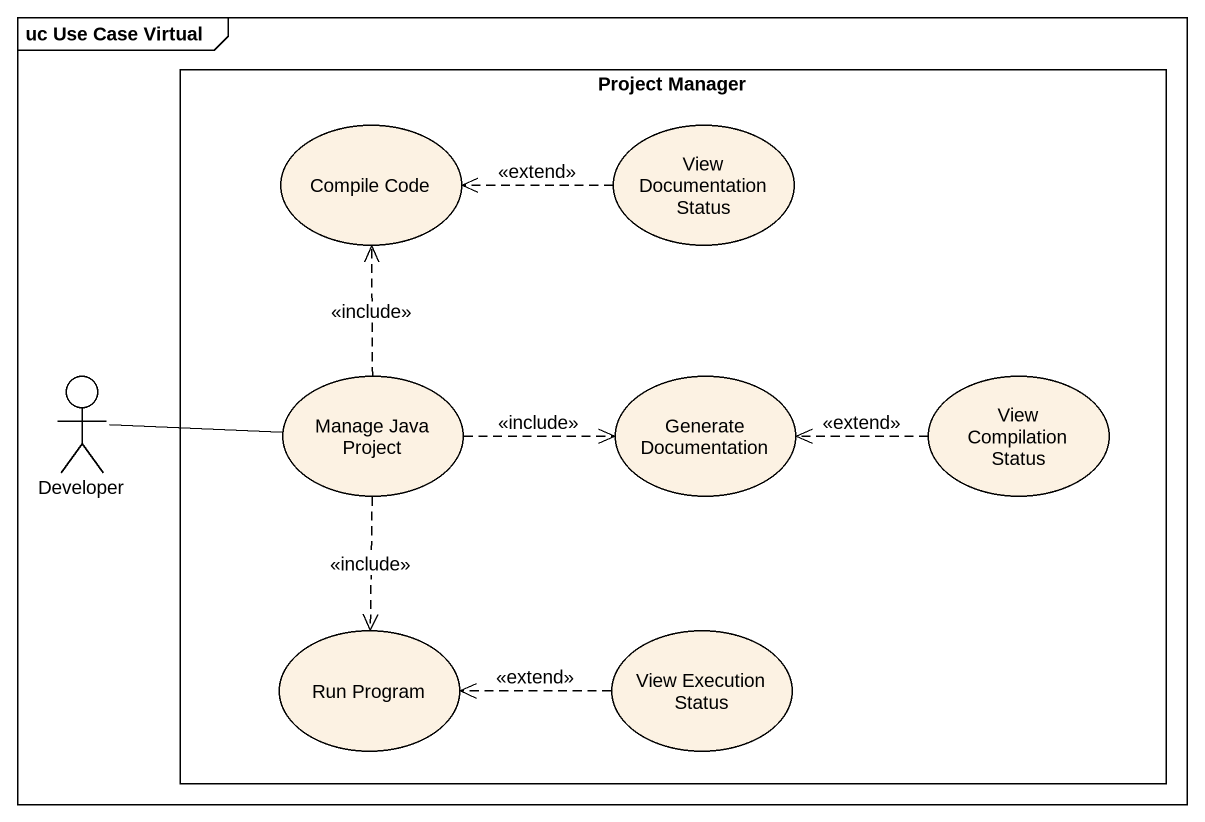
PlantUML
@startuml
mainframe uc Use Case Virtual
rectangle "Project Manager" as Project_Manager {
  usecase "Compile Code" as Compile_Code
  usecase "View Documentation Status" as View_Documentation_Status
  usecase "Manage Java Project" as Manage_Java_Project
  usecase "Generate Documentation" as Generate_Documentation
  usecase "View Compilation Status" as View_Compilation_Status
  usecase "Run Program" as Run_Program
  usecase "View Execution Status" as View_Execution_Status
}
actor Developer
View_Documentation_Status .left.> Compile_Code : <<extend>>
Developer -right- Manage_Java_Project
Manage_Java_Project .up.> Compile_Code : <<include>>
Manage_Java_Project .right.> Generate_Documentation : <<include>>
Manage_Java_Project ..> Run_Program : <<include>>
View_Compilation_Status .left.> Generate_Documentation : <<extend>>
View_Execution_Status .left.> Run_Program : <<extend>>
@enduml
